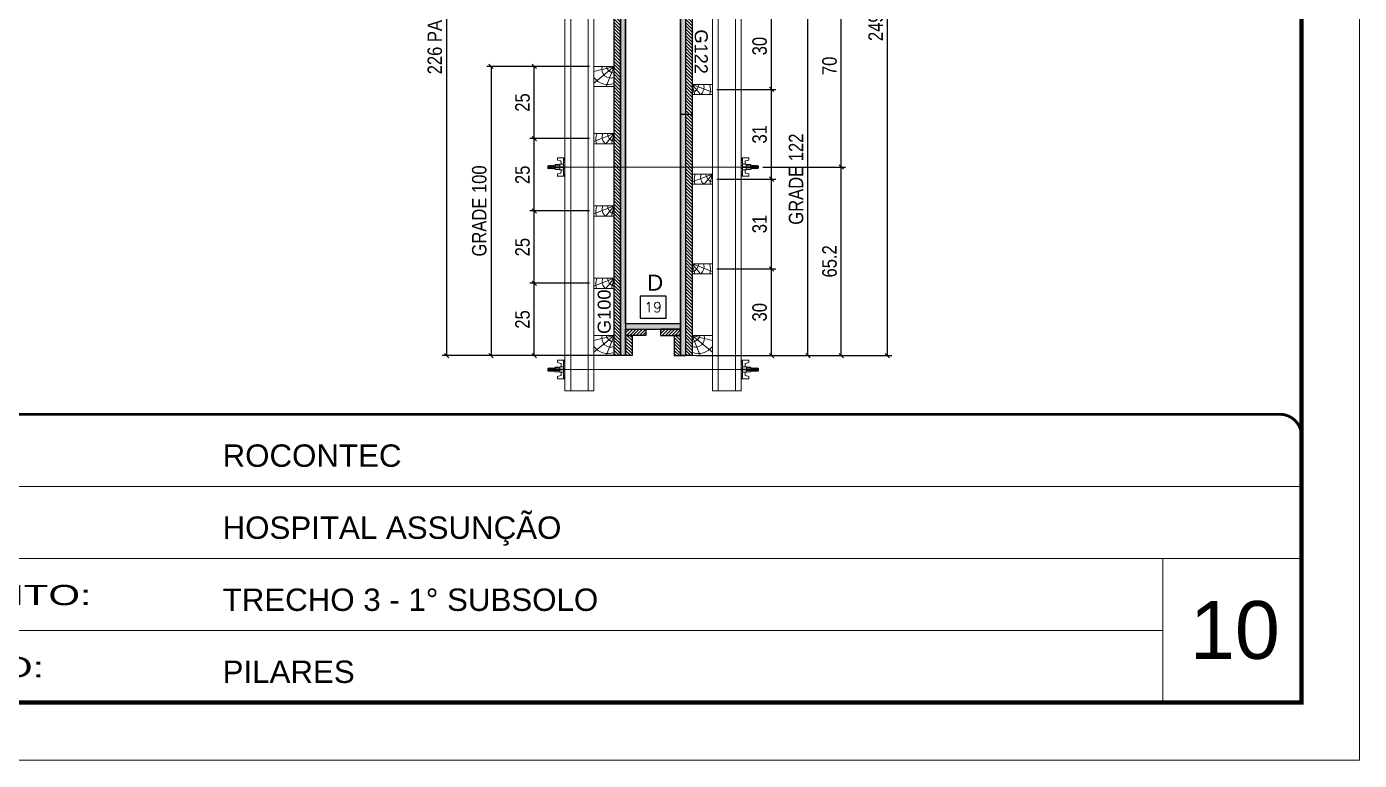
# Model space of a CAD drawing. Extents: x 2102 to 8383, y -13264 to 2718.
# Drawn here: x 4264 to 5186, y -630 to -122 of the extents above; entities that cross this region are included whole.
import ezdxf
from ezdxf.enums import TextEntityAlignment as Align

# ---------------------------------------------------------------- set-up
doc = ezdxf.new("R2010")
doc.units = 0
doc.linetypes.add('CONTINUO', pattern=[0])
doc.linetypes.add('DASHED', pattern=[0.75, 0.5, -0.25])
for name, color, linetype, lineweight in [('CARIMBO', 255, 'Continuous', 9), ('CONCRETO', 251, 'Continuous', 25), ('Folhas', 255, 'Continuous', 9), ('Hachura', 251, 'Continuous', 9), ('Madeira', 126, 'Continuous', 18), ('Perfil Metálico', 224, 'Continuous', 18), ('SARRAFO DE PRESSAO', 251, 'DASHED', 9), ('Texto Seção', 7, 'Continuous', 15)]:
    doc.layers.add(name, color=color, linetype=linetype, lineweight=lineweight)
for name, color, linetype in [('COTA', 241, 'Continuous'), ('MEIO_PONT', 93, 'Continuous'), ('Painéis', 200, 'Continuous'), ('SARRAFO', 251, 'Continuous'), ('TEXTO_GERAL', 7, 'Continuous')]:
    doc.layers.add(name, color=color, linetype=linetype)
doc.styles.add('ARIAL', font='arial.ttf')
doc.styles.add('COTA TECNICA 2X', font='techl___.ttf', dxfattribs={"height": 10})
doc.styles.add('ROMANS', font='romans.shx')
doc.styles.add('SANSSERIF', font='sas_____.pfb')
doc.styles.add('Tecnologia', font='')
doc.styles.get('Tecnologia').set_extended_font_data('Forgotten Futurist')
doc.dimstyles.new('Cota Seção interna', dxfattribs={"dimtxt": 7, "dimasz": 6, "dimexe": 0.18, "dimexo": 2, "dimgap": -4, "dimtad": 3, "dimdec": 1, "dimlfac": 0.5, "dimzin": 12, "dimdsep": 46, "dimtxsty": 'ROMANS', "dimblk": 'ARCHTICK', "dimcen": 0.09, "dimse1": 1, "dimse2": 1, "dimsd1": 1, "dimsd2": 1, "dimclrd": 180, "dimclre": 5, "dimclrt": 1, "dimadec": 0, "dimazin": 3, "dimtfac": 1, "dimtdec": 1, "dimtofl": 0, "dimtmove": 0, "dimatfit": 3, "dimldrblk": 'ARCHTICK', "dimfxl": 1, "dimtolj": 1, "dimtzin": 0, "dimarcsym": 0})
doc.dimstyles.new('SECAO PILAR', dxfattribs={"dimtxt": 10, "dimasz": 3, "dimexe": 3, "dimexo": 3, "dimgap": 3, "dimtad": 1, "dimdec": 1, "dimlfac": 0.5, "dimzin": 12, "dimdsep": 46, "dimtxsty": 'COTA TECNICA 2X', "dimblk1": 'OBLIQUE', "dimblk2": 'OBLIQUE', "dimsah": 1, "dimcen": 0.9, "dimclrd": 256, "dimclre": 256, "dimclrt": 256, "dimadec": 1, "dimazin": 3, "dimtfac": 1, "dimtdec": 1, "dimtmove": 0, "dimatfit": 3, "dimfxl": 1, "dimtolj": 1, "dimtzin": 12, "dimarcsym": 0})
pattern_1 = [(315, (28250.4976, -9473.6914), (1.12253202, 1.12253202), [])]
pattern_2 = [(45, (14492.6413, 22560.0686), (-1.12253202, 1.12253202), [])]
pattern_3 = [(315, (28258.4976, -9206.6914), (1.12253202, 1.12253202), [])]

# ---------------------------------------------------------------- blocks, each defined once
blk = doc.blocks.new('9999999999')
at = {"color": 30, "linetype": 'CONTINUO'}
for p, q in [((98564.56, 34379.64), (99583.98, 34379.64)), ((98564.56, 34329.83), (99487.98, 34329.83)), ((99583.98, 34329.83), (99487.98, 34329.83)), ((99487.98, 34329.83), (99487.98, 34230.21)), ((98564.56, 34280.02), (99487.98, 34280.02))]:
    blk.add_line(p, q, dxfattribs=at)
at = {"color": 30, "linetype": 'CONTINUO', "const_width": 2}
blk.add_lwpolyline([(99583.98, 34230.21), (99583.98, 34414.45, 0.414214), (99568.98, 34429.45), (98228.98, 34429.45, 0.414214), (98213.98, 34414.45), (98213.98, 34245.21, 0.414214), (98228.98, 34230.21), (99583.98, 34230.21)], format="xyb", dxfattribs=at)
at = {"layer": 'Folhas'}
blk.add_lwpolyline([(98138.98, 34190.21), (99623.98, 34190.21), (99623.98, 35240.21), (98138.98, 35240.21)], close=True, dxfattribs=at)
at = {"layer": 'Folhas', "color": 30, "const_width": 3}
blk.add_lwpolyline([(98213.98, 34230.21), (99583.98, 34230.21), (99583.98, 35200.21), (98213.98, 35200.21)], close=True, dxfattribs=at)
at = {"color": 7, "linetype": 'Continuous', "ltscale": 5, "style": 'ARIAL'}
for s, height, p in [('ROCONTEC', 15.483, (98837.68, 34393.13)), ('HOSPITAL ASSUNÇÃO', 15.4829, (98837.68, 34343.32)), ('TRECHO 3 - 1° SUBSOLO', 15.4829, (98837.68, 34293.51)), ('PILARES', 15.483, (98837.68, 34243.7))]:
    blk.add_text(s, height=height, dxfattribs=at).set_placement(p)
at = {"layer": 'Folhas', "color": 7, "style": 'Tecnologia', "width": 1.5}
for s, p in [('PAVIMENTO:', (98573.65, 34297.5)), ('PROJETO:', (98573.65, 34247.69))]:
    blk.add_text(s, height=14, dxfattribs=at).set_placement(p)
blk = doc.blocks.new('*D527')
at = {"layer": 'COTA', "color": 180, "lineweight": -2, "transparency": 16777216}
for p, q in [((4706.28, -308.74), (4688.28, -308.74)), ((4688.28, -308.74), (4688.28, -323.74)), ((4706.28, -323.74), (4706.28, -308.74)), ((4688.28, -323.74), (4706.28, -323.74))]:
    blk.add_line(p, q, dxfattribs=at)
at = {"layer": 'Defpoints', "color": 0, "transparency": 16777216}
for p in [(4678.28, -327.74), (4716.28, -327.74), (4716.28, -327.74)]:
    blk.add_point(p, dxfattribs=at)
at = {"layer": 'COTA', "color": 1, "transparency": 16777216, "insert": (4697.28, -316.24), "char_height": 7, "attachment_point": 5, "style": 'ROMANS'}
blk.add_mtext('\\A1;19', dxfattribs=at)
blk = doc.blocks.new('_ArchTick')
at = {"color": 0, "linetype": 'ByBlock', "const_width": 0.15}
blk.add_lwpolyline([(-0.5, -0.5), (0.5, 0.5)], dxfattribs=at)
blk = doc.blocks.new('C')
at = {"layer": 'Hachura', "color": 0}
for p, q in [((0, 3.22), (0, -3.22)), ((0.45, 3.22), (0, 3.22)), ((0.46, 3.16), (0, 3.16)), ((0.46, 3.05), (0, 3.05)), ((0.46, 2.88), (0, 2.88)), ((0, 2.75), (0, -1.16)), ((0.46, 2.65), (0, 2.65)), ((0.46, 2.23), (0, 2.23)), ((0.46, 1.51), (0, 1.51)), ((0.39, 0.49), (0.17, 0.49)), ((0.45, -3.23), (0.45, 3.22)), ((0.45, 3.22), (2.58, 3.22)), ((1.74, 0.97), (0.45, 0.97)), ((1.45, 0.1), (0.45, 0.1)), ((1.35, 1.94), (1.35, 0.96)), ((2.58, 2.39), (1.47, 2.09)), ((1.74, -0.97), (1.74, 0.97)), ((1.74, 0.97), (1.74, 0.84)), ((1.74, 0.97), (1.74, 0.84)), ((1.74, 0.84), (3.35, 0.84)), ((3.35, 0.45), (1.74, 0.45)), ((2.58, 3.22), (2.58, 2.39)), ((3.32, 0.84), (3.32, -0.84)), ((3.35, 0.84), (3.35, -0.84)), ((3.68, 0.45), (3.35, 0.45)), ((3.84, -0.52), (3.35, 0.45)), ((3.35, 0.06), (3.67, -0.57)), ((3.68, 0.45), (4.16, -0.52)), ((3.72, 0.5), (4.25, -0.57)), ((4.37, -0.55), (3.83, 0.53)), ((4.15, 0.45), (3.93, 0.45)), ((4.42, -0.52), (3.93, 0.45)), ((4.15, 0.45), (4.26, 0.45)), ((4.26, 0.45), (4.74, -0.52)), ((4.3, 0.5), (4.83, -0.57)), ((4.95, -0.55), (4.41, 0.53)), ((4.51, 0.45), (4.84, 0.45)), ((5, -0.52), (4.51, 0.45)), ((4.84, 0.45), (5.32, -0.52)), ((4.88, 0.5), (5.41, -0.57)), ((5.53, -0.55), (4.99, 0.53)), ((5.58, -0.52), (5.09, 0.45)), ((5.42, 0.45), (5.09, 0.45)), ((5.58, -0.52), (5.09, 0.45)), ((5.42, 0.45), (5.74, -0.19)), ((5.46, 0.5), (5.74, -0.07)), ((5.74, 0.19), (5.57, 0.53)), ((5.74, 0.32), (5.68, 0.45)), ((5.68, 0.45), (5.74, 0.45)), ((5.74, 0.45), (5.9, 0.29)), ((5.74, 0.45), (5.74, -0.52)), ((5.9, -0.36), (5.9, 0.29)), ((0.45, 0), (0, 0)), ((0.46, -1.52), (0, -1.52)), ((0.46, -2.23), (0, -2.23)), ((0.46, -2.65), (0, -2.65)), ((0.46, -2.88), (0, -2.88)), ((0.46, -3.05), (0, -3.05)), ((0.46, -3.16), (0, -3.16)), ((0, -3.22), (2.57, -3.22)), ((0.08, -0.48), (0.29, -0.48)), ((0.29, -0.48), (0.4, -0.48)), ((0.45, 0), (0.45, -0.97)), ((0.45, -0.16), (1.45, -0.16)), ((0.45, -0.65), (0.45, -0.32)), ((0.45, -3.23), (0.45, -0.65)), ((0.45, -0.97), (1.74, -0.97)), ((1.35, -1.94), (1.35, -0.97)), ((2.58, -2.39), (1.47, -2.1)), ((3.35, -0.32), (1.74, -0.32)), ((3.35, -0.84), (1.74, -0.84)), ((2.58, -3.23), (2.58, -2.39)), ((3.35, -0.07), (3.58, -0.52)), ((3.35, -0.52), (3.58, -0.52)), ((3.84, -0.52), (4.16, -0.52)), ((4.42, -0.52), (4.74, -0.52)), ((4.63, -0.52), (4.74, -0.52)), ((5, -0.52), (5.32, -0.52)), ((5.58, -0.52), (5.74, -0.52)), ((5.74, -0.52), (5.9, -0.36)), ((5.74, -0.52), (5.74, -0.52))]:
    blk.add_line(p, q, dxfattribs=at)
for centre, radius, start, end in [((1.52, 1.94), 0.161, 104.7436, 180), ((1.44, -0.03), 0.129, 272.695, 87.305), ((3.81, 0.39), 0.143, 25.5688, 154.4312), ((4.39, 0.39), 0.143, 25.5688, 154.4312), ((4.97, 0.39), 0.143, 25.5688, 154.4312), ((5.55, 0.39), 0.143, 25.5688, 154.4312), ((0.17, -0.37), 0.174, 221.744, 317.8592), ((1.52, -1.94), 0.161, 180, 255.2564), ((3.71, -0.4), 0.174, 222.1408, 318.256), ((4.29, -0.4), 0.174, 222.1408, 318.256), ((4.87, -0.4), 0.174, 222.1408, 318.256), ((5.45, -0.4), 0.174, 222.1408, 318.256), ((5.61, -0.4), 0.174, 317.8592, 318.256)]:
    blk.add_arc(centre, radius, start, end, dxfattribs=at)
blk = doc.blocks.new('_Oblique')
at = {"color": 0, "linetype": 'ByBlock', "lineweight": -2}
blk.add_line((-0.5, -0.5), (0.5, 0.5), dxfattribs=at)
blk = doc.blocks.new('*D1210')
at = {"layer": 'COTA', "lineweight": -2, "transparency": 16777216}
for p, q in [((4727.28, 148.26), (4862.36, 148.26)), ((4859.36, -349.74), (4859.36, 148.26)), ((4727.32, -349.74), (4862.36, -349.74))]:
    blk.add_line(p, q, dxfattribs=at)
at = {"layer": 'Defpoints', "color": 0, "transparency": 16777216}
for p in [(4724.28, 148.26), (4859.36, 148.26), (4724.32, -349.74)]:
    blk.add_point(p, dxfattribs=at)
at = {"layer": 'COTA', "lineweight": -2, "transparency": 16777216, "xscale": 3, "yscale": 3, "zscale": 3}
for p, rotation in [((4859.36, 148.26), 90), ((4859.36, -349.74), 270)]:
    blk.add_blockref('_Oblique', p, dxfattribs=dict(at, rotation=rotation))
at = {"layer": 'COTA', "transparency": 16777216, "insert": (4851.25, -100.74), "char_height": 10, "attachment_point": 5, "rotation": 90, "style": 'COTA TECNICA 2X'}
blk.add_mtext('\\A1;249 PAINEL', dxfattribs=at)
blk = doc.blocks.new('*D1211')
at = {"layer": 'COTA', "lineweight": -2, "transparency": 16777216}
for p, q in [((4675.28, 102.26), (4551.41, 102.26)), ((4554.41, 102.26), (4554.41, -349.74)), ((4675.28, -349.74), (4551.41, -349.74))]:
    blk.add_line(p, q, dxfattribs=at)
at = {"layer": 'Defpoints', "color": 0, "transparency": 16777216}
for p in [(4678.28, 102.26), (4554.41, -349.74), (4678.28, -349.74)]:
    blk.add_point(p, dxfattribs=at)
at = {"layer": 'COTA', "lineweight": -2, "transparency": 16777216, "xscale": 3, "yscale": 3, "zscale": 3}
for p, rotation in [((4554.41, 102.26), 90), ((4554.41, -349.74), 270)]:
    blk.add_blockref('_Oblique', p, dxfattribs=dict(at, rotation=rotation))
at = {"layer": 'COTA', "transparency": 16777216, "insert": (4546.3, -123.74), "char_height": 10, "attachment_point": 5, "rotation": 90, "style": 'COTA TECNICA 2X'}
blk.add_mtext('\\A1;226 PAINEL', dxfattribs=at)
blk = doc.blocks.new('PONTALETE')
at = {"layer": 'Madeira'}
for q in [(2.71, 7), (7, 5.76), (7, 1.74)]:
    blk.add_line((0, 0), q, dxfattribs=at)
blk.add_lwpolyline([(0, 0), (7, 0), (7, 7), (0, 7)], close=True, dxfattribs=at)
for centre, radius, start, end in [((2.04, 0.06), 6.23, 37.2818, 109.0913), ((1.09, 0.9), 3.19, 343.603, 109.9847), ((-0.21, -0.78), 3.09, 14.6322, 86.0383)]:
    blk.add_arc(centre, radius, start, end, dxfattribs=at)
blk = doc.blocks.new('MEIO PONTALETE')
at = {"layer": 'Madeira'}
for q in [(2.71, 7), (3.5, 2.88), (3.5, 0.87)]:
    blk.add_line((0, 0), q, dxfattribs=at)
blk.add_lwpolyline([(0, 0), (3.5, 0), (3.5, 7), (0, 7)], close=True, dxfattribs=at)
for centre, radius, start, end in [((2.04, 0.06), 6.23, 76.4499, 109.0913), ((1.09, 0.9), 3.19, 40.9063, 109.9847), ((-0.21, -0.78), 3.09, 14.6322, 86.0383)]:
    blk.add_arc(centre, radius, start, end, dxfattribs=at)
blk = doc.blocks.new('*D533')
at = {"layer": 'COTA', "lineweight": -2, "transparency": 16777216}
for p, q in [((4741.32, -289.74), (4782.19, -289.74)), ((4779.19, -349.74), (4779.19, -289.74)), ((4741.32, -349.74), (4782.19, -349.74))]:
    blk.add_line(p, q, dxfattribs=at)
at = {"layer": 'Defpoints', "color": 0, "transparency": 16777216}
for p in [(4738.32, -289.74), (4779.19, -289.74), (4738.32, -349.74)]:
    blk.add_point(p, dxfattribs=at)
at = {"layer": 'COTA', "lineweight": -2, "transparency": 16777216, "xscale": 3, "yscale": 3, "zscale": 3}
for p, rotation in [((4779.19, -289.74), 90), ((4779.19, -349.74), 270)]:
    blk.add_blockref('_Oblique', p, dxfattribs=dict(at, rotation=rotation))
at = {"layer": 'COTA', "transparency": 16777216, "insert": (4770.97, -319.74), "char_height": 10, "attachment_point": 5, "rotation": 90, "style": 'COTA TECNICA 2X'}
blk.add_mtext('\\A1;30', dxfattribs=at)
blk = doc.blocks.new('*D534')
at = {"layer": 'COTA', "lineweight": -2, "transparency": 16777216}
for p, q in [((4741.32, -227.74), (4782.19, -227.74)), ((4779.19, -289.74), (4779.19, -227.74)), ((4741.32, -289.74), (4782.19, -289.74))]:
    blk.add_line(p, q, dxfattribs=at)
at = {"layer": 'Defpoints', "color": 0, "transparency": 16777216}
for p in [(4738.32, -227.74), (4779.19, -227.74), (4738.32, -289.74)]:
    blk.add_point(p, dxfattribs=at)
at = {"layer": 'COTA', "lineweight": -2, "transparency": 16777216, "xscale": 3, "yscale": 3, "zscale": 3}
for p, rotation in [((4779.19, -227.74), 90), ((4779.19, -289.74), 270)]:
    blk.add_blockref('_Oblique', p, dxfattribs=dict(at, rotation=rotation))
at = {"layer": 'COTA', "transparency": 16777216, "insert": (4770.97, -258.74), "char_height": 10, "attachment_point": 5, "rotation": 90, "style": 'COTA TECNICA 2X'}
blk.add_mtext('\\A1;31', dxfattribs=at)
blk = doc.blocks.new('*D535')
at = {"layer": 'COTA', "lineweight": -2, "transparency": 16777216}
for p, q in [((4741.32, -165.74), (4782.19, -165.74)), ((4779.19, -227.74), (4779.19, -165.74)), ((4741.32, -227.74), (4782.19, -227.74))]:
    blk.add_line(p, q, dxfattribs=at)
at = {"layer": 'Defpoints', "color": 0, "transparency": 16777216}
for p in [(4738.32, -165.74), (4779.19, -165.74), (4738.32, -227.74)]:
    blk.add_point(p, dxfattribs=at)
at = {"layer": 'COTA', "lineweight": -2, "transparency": 16777216, "xscale": 3, "yscale": 3, "zscale": 3}
for p, rotation in [((4779.19, -165.74), 90), ((4779.19, -227.74), 270)]:
    blk.add_blockref('_Oblique', p, dxfattribs=dict(at, rotation=rotation))
at = {"layer": 'COTA', "transparency": 16777216, "insert": (4770.97, -196.74), "char_height": 10, "attachment_point": 5, "rotation": 90, "style": 'COTA TECNICA 2X'}
blk.add_mtext('\\A1;31', dxfattribs=at)
blk = doc.blocks.new('*D536')
at = {"layer": 'COTA', "lineweight": -2, "transparency": 16777216}
for p, q in [((4741.32, -105.74), (4782.19, -105.74)), ((4779.19, -165.74), (4779.19, -105.74)), ((4741.32, -165.74), (4782.19, -165.74))]:
    blk.add_line(p, q, dxfattribs=at)
at = {"layer": 'Defpoints', "color": 0, "transparency": 16777216}
for p in [(4738.32, -105.74), (4779.19, -105.74), (4738.32, -165.74)]:
    blk.add_point(p, dxfattribs=at)
at = {"layer": 'COTA', "lineweight": -2, "transparency": 16777216, "xscale": 3, "yscale": 3, "zscale": 3}
for p, rotation in [((4779.19, -105.74), 90), ((4779.19, -165.74), 270)]:
    blk.add_blockref('_Oblique', p, dxfattribs=dict(at, rotation=rotation))
at = {"layer": 'COTA', "transparency": 16777216, "insert": (4770.97, -135.74), "char_height": 10, "attachment_point": 5, "rotation": 90, "style": 'COTA TECNICA 2X'}
blk.add_mtext('\\A1;30', dxfattribs=at)
blk = doc.blocks.new('*D537')
at = {"layer": 'COTA', "lineweight": -2, "transparency": 16777216}
for p, q in [((4741.32, -105.74), (4807.31, -105.74)), ((4804.31, -349.74), (4804.31, -105.74)), ((4741.32, -349.74), (4807.31, -349.74))]:
    blk.add_line(p, q, dxfattribs=at)
at = {"layer": 'Defpoints', "color": 0, "transparency": 16777216}
for p in [(4738.32, -105.74), (4804.31, -105.74), (4738.32, -349.74)]:
    blk.add_point(p, dxfattribs=at)
at = {"layer": 'COTA', "lineweight": -2, "transparency": 16777216, "xscale": 3, "yscale": 3, "zscale": 3}
for p, rotation in [((4804.31, -105.74), 90), ((4804.31, -349.74), 270)]:
    blk.add_blockref('_Oblique', p, dxfattribs=dict(at, rotation=rotation))
at = {"layer": 'COTA', "transparency": 16777216, "insert": (4796.21, -227.74), "char_height": 10, "attachment_point": 5, "rotation": 90, "style": 'COTA TECNICA 2X'}
blk.add_mtext('\\A1;GRADE 122', dxfattribs=at)
blk = doc.blocks.new('*D1217')
at = {"layer": 'COTA', "lineweight": -2, "transparency": 16777216}
for p, q in [((4653.28, -299.74), (4612.07, -299.74)), ((4615.07, -349.74), (4615.07, -299.74)), ((4653.28, -349.74), (4612.07, -349.74))]:
    blk.add_line(p, q, dxfattribs=at)
at = {"layer": 'Defpoints', "color": 0, "transparency": 16777216}
for p in [(4615.07, -299.74), (4656.28, -299.74), (4656.28, -349.74)]:
    blk.add_point(p, dxfattribs=at)
at = {"layer": 'COTA', "lineweight": -2, "transparency": 16777216, "xscale": 3, "yscale": 3, "zscale": 3}
for p, rotation in [((4615.07, -299.74), 90), ((4615.07, -349.74), 270)]:
    blk.add_blockref('_Oblique', p, dxfattribs=dict(at, rotation=rotation))
at = {"layer": 'COTA', "transparency": 16777216, "insert": (4606.96, -324.74), "char_height": 10, "attachment_point": 5, "rotation": 90, "style": 'COTA TECNICA 2X'}
blk.add_mtext('\\A1;25', dxfattribs=at)
blk = doc.blocks.new('*D1218')
at = {"layer": 'COTA', "lineweight": -2, "transparency": 16777216}
for p, q in [((4653.28, -249.74), (4612.07, -249.74)), ((4615.07, -299.74), (4615.07, -249.74)), ((4653.28, -299.74), (4612.07, -299.74))]:
    blk.add_line(p, q, dxfattribs=at)
at = {"layer": 'Defpoints', "color": 0, "transparency": 16777216}
for p in [(4615.07, -249.74), (4656.28, -249.74), (4656.28, -299.74)]:
    blk.add_point(p, dxfattribs=at)
at = {"layer": 'COTA', "lineweight": -2, "transparency": 16777216, "xscale": 3, "yscale": 3, "zscale": 3}
for p, rotation in [((4615.07, -249.74), 90), ((4615.07, -299.74), 270)]:
    blk.add_blockref('_Oblique', p, dxfattribs=dict(at, rotation=rotation))
at = {"layer": 'COTA', "transparency": 16777216, "insert": (4606.96, -274.74), "char_height": 10, "attachment_point": 5, "rotation": 90, "style": 'COTA TECNICA 2X'}
blk.add_mtext('\\A1;25', dxfattribs=at)
blk = doc.blocks.new('*D1219')
at = {"layer": 'COTA', "linetype": 'ByBlock', "lineweight": -2, "transparency": 16777216}
for p, q in [((4653.28, -199.74), (4612.07, -199.74)), ((4615.07, -249.74), (4615.07, -199.74)), ((4653.28, -249.74), (4612.07, -249.74))]:
    blk.add_line(p, q, dxfattribs=at)
at = {"layer": 'Defpoints', "color": 0, "linetype": 'ByBlock', "transparency": 16777216}
for p in [(4615.07, -199.74), (4656.28, -199.74), (4656.28, -249.74)]:
    blk.add_point(p, dxfattribs=at)
at = {"layer": 'COTA', "linetype": 'ByBlock', "lineweight": -2, "transparency": 16777216, "xscale": 3, "yscale": 3, "zscale": 3}
for p, rotation in [((4615.07, -199.74), 90), ((4615.07, -249.74), 270)]:
    blk.add_blockref('_Oblique', p, dxfattribs=dict(at, rotation=rotation))
at = {"layer": 'COTA', "linetype": 'ByBlock', "transparency": 16777216, "insert": (4606.96, -224.74), "char_height": 10, "attachment_point": 5, "rotation": 90, "style": 'COTA TECNICA 2X'}
blk.add_mtext('\\A1;25', dxfattribs=at)
blk = doc.blocks.new('*D1220')
at = {"layer": 'COTA', "linetype": 'ByBlock', "lineweight": -2, "transparency": 16777216}
for p, q in [((4653.28, -149.74), (4612.07, -149.74)), ((4615.07, -199.74), (4615.07, -149.74)), ((4653.28, -199.74), (4612.07, -199.74))]:
    blk.add_line(p, q, dxfattribs=at)
at = {"layer": 'Defpoints', "color": 0, "linetype": 'ByBlock', "transparency": 16777216}
for p in [(4615.07, -149.74), (4656.28, -149.74), (4656.28, -199.74)]:
    blk.add_point(p, dxfattribs=at)
at = {"layer": 'COTA', "linetype": 'ByBlock', "lineweight": -2, "transparency": 16777216, "xscale": 3, "yscale": 3, "zscale": 3}
for p, rotation in [((4615.07, -149.74), 90), ((4615.07, -199.74), 270)]:
    blk.add_blockref('_Oblique', p, dxfattribs=dict(at, rotation=rotation))
at = {"layer": 'COTA', "linetype": 'ByBlock', "transparency": 16777216, "insert": (4606.96, -174.74), "char_height": 10, "attachment_point": 5, "rotation": 90, "style": 'COTA TECNICA 2X'}
blk.add_mtext('\\A1;25', dxfattribs=at)
blk = doc.blocks.new('*D1225')
at = {"layer": 'COTA', "lineweight": -2, "transparency": 16777216}
for p, q in [((4653.28, -149.74), (4582.2, -149.74)), ((4585.2, -149.74), (4585.2, -349.74)), ((4653.28, -349.74), (4582.2, -349.74))]:
    blk.add_line(p, q, dxfattribs=at)
at = {"layer": 'Defpoints', "color": 0, "transparency": 16777216}
for p in [(4656.28, -149.74), (4585.2, -349.74), (4656.28, -349.74)]:
    blk.add_point(p, dxfattribs=at)
at = {"layer": 'COTA', "lineweight": -2, "transparency": 16777216, "xscale": 3, "yscale": 3, "zscale": 3}
for p, rotation in [((4585.2, -149.74), 90), ((4585.2, -349.74), 270)]:
    blk.add_blockref('_Oblique', p, dxfattribs=dict(at, rotation=rotation))
at = {"layer": 'COTA', "transparency": 16777216, "insert": (4577.09, -249.74), "char_height": 10, "attachment_point": 5, "rotation": 90, "style": 'COTA TECNICA 2X'}
blk.add_mtext('\\A1;GRADE 100', dxfattribs=at)
blk = doc.blocks.new('*D1226')
at = {"layer": 'COTA', "lineweight": -2, "transparency": 16777216}
for p, q in [((4773.07, -219.41), (4830.44, -219.41)), ((4827.44, -349.74), (4827.44, -219.41)), ((4741.32, -349.74), (4830.44, -349.74))]:
    blk.add_line(p, q, dxfattribs=at)
at = {"layer": 'Defpoints', "color": 0, "transparency": 16777216}
for p in [(4770.07, -219.41), (4827.44, -219.41), (4738.32, -349.74)]:
    blk.add_point(p, dxfattribs=at)
at = {"layer": 'COTA', "lineweight": -2, "transparency": 16777216, "xscale": 3, "yscale": 3, "zscale": 3}
for p, rotation in [((4827.44, -219.41), 90), ((4827.44, -349.74), 270)]:
    blk.add_blockref('_Oblique', p, dxfattribs=dict(at, rotation=rotation))
at = {"layer": 'COTA', "transparency": 16777216, "insert": (4819.33, -284.57), "char_height": 10, "attachment_point": 5, "rotation": 90, "style": 'COTA TECNICA 2X'}
blk.add_mtext('\\A1;65.2', dxfattribs=at)
blk = doc.blocks.new('*D1227')
at = {"layer": 'COTA', "linetype": 'ByBlock', "lineweight": -2, "transparency": 16777216}
for p, q in [((4773.08, -79.41), (4830.44, -79.41)), ((4827.44, -219.41), (4827.44, -79.41)), ((4773.07, -219.41), (4830.44, -219.41))]:
    blk.add_line(p, q, dxfattribs=at)
at = {"layer": 'Defpoints', "color": 0, "linetype": 'ByBlock', "transparency": 16777216}
for p in [(4770.08, -79.41), (4827.44, -79.41), (4770.07, -219.41)]:
    blk.add_point(p, dxfattribs=at)
at = {"layer": 'COTA', "linetype": 'ByBlock', "lineweight": -2, "transparency": 16777216, "xscale": 3, "yscale": 3, "zscale": 3}
for p, rotation in [((4827.44, -79.41), 90), ((4827.44, -219.41), 270)]:
    blk.add_blockref('_Oblique', p, dxfattribs=dict(at, rotation=rotation))
at = {"layer": 'COTA', "linetype": 'ByBlock', "transparency": 16777216, "insert": (4819.33, -149.41), "char_height": 10, "attachment_point": 5, "rotation": 90, "style": 'COTA TECNICA 2X'}
blk.add_mtext('\\A1;70', dxfattribs=at)

msp = doc.modelspace()

# ---------------------------------------------------------------- hatches: boundary and pattern name
at = {"layer": 'Hachura'}
h = msp.add_hatch(color=256, dxfattribs=at)
h.dxf.hatch_style = 1
h.paths.add_polyline_path([(4716.28, 148.26), (4716.28, -349.74), (4719.88, -349.74), (4719.88, 148.26)])
h = msp.add_hatch(dxfattribs=at)
h.set_pattern_fill('ANSI31', color=256, scale=0.5, angle=270, style=0)
h.set_pattern_definition(pattern_3)
h.paths.add_polyline_path([(4719.88, 148.26), (4724.28, 148.26), (4724.28, -349.74), (4719.88, -349.74)])
h = msp.add_hatch(dxfattribs=at)
h.set_pattern_fill('ANSI31', color=256, scale=0.5, angle=270, style=0)
h.set_pattern_definition(pattern_3)
h.paths.add_polyline_path([(4674.68, 102.26), (4670.28, 102.26), (4670.28, -349.74), (4674.68, -349.74)])
h = msp.add_hatch(color=256, dxfattribs=at)
h.dxf.hatch_style = 1
h.paths.add_polyline_path([(4678.28, 102.26), (4678.28, -349.74), (4674.68, -349.74), (4674.68, 102.26)])
h = msp.add_hatch(color=256, dxfattribs=at)
h.dxf.hatch_style = 1
h.paths.add_polyline_path([(4716.28, -331.34), (4716.28, -327.74), (4678.28, -327.74), (4678.28, -331.34)])
h = msp.add_hatch(dxfattribs=at)
h.set_pattern_fill('ANSI31', color=256, scale=0.5, angle=360, style=0)
h.set_pattern_definition(pattern_2)
h.paths.add_polyline_path([(4678.28, -331.34), (4678.28, -335.74), (4692.28, -335.74), (4692.28, -331.34)])
h = msp.add_hatch(dxfattribs=at)
h.set_pattern_fill('ANSI31', color=256, scale=0.5, angle=360, style=0)
h.set_pattern_definition(pattern_2)
h.paths.add_polyline_path([(4716.28, -331.34), (4716.28, -335.74), (4702.28, -335.74), (4702.28, -331.34)])
h = msp.add_hatch(dxfattribs=at)
h.set_pattern_fill('ANSI31', color=256, scale=0.5, angle=270, style=0)
h.set_pattern_definition(pattern_1)
h.paths.add_polyline_path([(4682.68, -335.74), (4678.28, -335.74), (4678.28, -349.74), (4682.68, -349.74)])
h = msp.add_hatch(dxfattribs=at)
h.set_pattern_fill('ANSI31', color=256, scale=0.5, angle=270, style=0)
h.set_pattern_definition(pattern_1)
h.paths.add_polyline_path([(4711.88, -335.74), (4716.28, -335.74), (4716.28, -349.74), (4711.88, -349.74)])

# ---------------------------------------------------------------- linework, layer by layer
at = {"layer": 'CONCRETO', "color": 2}
msp.add_lwpolyline([(4716.28, -327.74), (4678.28, -327.74), (4678.28, 110.26), (4040.28, 110.26), (4040.28, 148.26), (4716.28, 148.26)], close=True, dxfattribs=at)
at = {"layer": 'Hachura'}
for p, q in [((4769.07, -219.34), (4629.27, -219.35)), ((4769.08, -359.34), (4629.28, -359.35))]:
    msp.add_line(p, q, dxfattribs=at)
at = {"layer": 'Madeira'}
for points in [[(4738.32, -105.74), (4724.32, -105.74), (4724.32, -349.74), (4738.32, -349.74)], [(4656.28, -349.74), (4670.28, -349.74), (4670.28, -149.74), (4656.28, -149.74)]]:
    msp.add_lwpolyline(points, close=True, dxfattribs=at)
at = {"layer": 'Painéis'}
msp.add_line((4716.28, -182.74), (4724.68, -182.74), dxfattribs=at)
for points in [[(4716.28, 148.26), (4716.28, -349.74), (4719.88, -349.74), (4719.88, 148.26)], [(4678.28, 102.26), (4678.28, -349.74), (4674.68, -349.74), (4674.68, 102.26)], [(4716.28, -331.34), (4716.28, -327.74), (4678.28, -327.74), (4678.28, -331.34)]]:
    msp.add_lwpolyline(points, close=True, dxfattribs=at)
at = {"layer": 'Perfil Metálico'}
for points in [[(4738.28, 196.17), (4758.28, 196.17), (4758.28, -374.11), (4738.28, -374.11)], [(4754.28, -374.11), (4742.28, -374.11), (4742.28, 196.17), (4754.28, 196.17)], [(4636.28, 88.26), (4656.28, 88.26), (4656.28, -374.11), (4636.28, -374.11)], [(4652.28, -374.11), (4640.28, -374.11), (4640.28, 88.26), (4652.28, 88.26)]]:
    msp.add_lwpolyline(points, close=True, dxfattribs=at)
at = {"layer": 'SARRAFO'}
msp.add_line((4724.28, 148.26), (4724.32, -349.74), dxfattribs=at)
msp.add_lwpolyline([(4724.32, -349.74), (4716.28, -349.74), (4716.28, 148.26), (4724.28, 148.26)], dxfattribs=at)
for points in [[(4674.68, 102.26), (4674.68, -349.74), (4670.28, -349.74), (4670.28, 102.26)], [(4692.28, -335.74), (4678.28, -335.74), (4678.28, -331.34), (4692.28, -331.34)], [(4702.28, -335.74), (4716.28, -335.74), (4716.28, -331.34), (4702.28, -331.34)], [(4678.28, -349.74), (4678.28, -335.74), (4682.68, -335.74), (4682.68, -349.74)], [(4716.28, -349.74), (4716.28, -335.74), (4711.88, -335.74), (4711.88, -349.74)]]:
    msp.add_lwpolyline(points, close=True, dxfattribs=at)

# ---------------------------------------------------------------- block references
at = {"layer": 'Hachura', "linetype": 'Continuous', "yscale": 2, "zscale": 2}
for p, xscale in [((4636.27, -219.34), -2), ((4758.27, -219.34), 2), ((4636.28, -359.34), -2), ((4758.28, -359.34), 2)]:
    msp.add_blockref('C', p, dxfattribs=dict(at, xscale=xscale))
at = {"layer": 'Madeira'}
for name, p, xscale, yscale, zscale, rotation in [('MEIO PONTALETE', (4724.32, -162.24), 1.999999997962732, 1.999999997962732, 1.999999997962732, 270), ('MEIO PONTALETE', (4738.32, -224.24), -1.999999997962732, 1.999999997962732, 1.999999997962732, 90), ('MEIO PONTALETE', (4724.32, -286.24), 1.999999997962732, 1.999999997962732, 1.999999997962732, 270), ('PONTALETE', (4724.32, -335.74), -2, 2, 2, 180)]:
    msp.add_blockref(name, p, dxfattribs=dict(at, xscale=xscale, yscale=yscale, zscale=zscale, rotation=rotation))
at = {"layer": 'MEIO_PONT'}
for name, p, xscale, yscale, zscale, rotation in [('PONTALETE', (4670.28, -149.74), 2, 2, 2, 180), ('MEIO PONTALETE', (4670.28, -196.24), -1.999999997962732, 1.999999997962732, 1.999999997962732, 90), ('MEIO PONTALETE', (4670.28, -246.24), -1.999999997962732, 1.999999997962732, 1.999999997962732, 90), ('MEIO PONTALETE', (4670.28, -296.24), -1.999999997962732, 1.999999997962732, 1.999999997962732, 90), ('PONTALETE', (4670.28, -335.74), 2, 2, 2, 180)]:
    msp.add_blockref(name, p, dxfattribs=dict(at, xscale=xscale, yscale=yscale, zscale=zscale, rotation=rotation))
at = {"layer": 'SARRAFO DE PRESSAO', "color": 6, "linetype": 'ByBlock'}
msp.add_blockref('9999999999', (-94438.19, -34819.75), dxfattribs=at)

# ---------------------------------------------------------------- texts
at = {"layer": 'CARIMBO', "style": 'ARIAL'}
msp.add_text('10', height=40, dxfattribs=at).set_placement((5068.64, -559.4))
at = {"layer": 'Texto Seção', "color": 0, "linetype": 'Continuous', "style": 'SANSSERIF'}
msp.add_text('G100', height=9, rotation=90, dxfattribs=at).set_placement((4663.42, -334.8), align=Align.MIDDLE_LEFT)
at = {"layer": 'TEXTO_GERAL', "color": 0, "linetype": 'Continuous', "style": 'SANSSERIF'}
msp.add_text('G122', height=9, rotation=270, dxfattribs=at).set_placement((4730.56, -124.24), align=Align.MIDDLE_LEFT)
at = {"layer": 'TEXTO_GERAL', "style": 'ARIAL'}
msp.add_text('D', height=11, dxfattribs=at).set_placement((4698.68, -299.27), align=Align.MIDDLE_CENTER)

# ---------------------------------------------------------------- dimensions: what is measured, and where the dimension line sits
at = {"layer": 'COTA'}
for base, p1, p2, text, picture, middle in [((4859.36, 148.26), (4724.32, -349.74), (4724.28, 148.26), '<> PAINEL', '*D1210', (4851.25, -100.74)), ((4554.41, -349.74), (4678.28, 102.26), (4678.28, -349.74), '<> PAINEL', '*D1211', (4546.3, -123.74)), ((4804.31, -105.74), (4738.32, -349.74), (4738.32, -105.74), 'GRADE 122', '*D537', (4796.21, -227.74)), ((4585.2, -349.74), (4656.28, -149.74), (4656.28, -349.74), 'GRADE <>', '*D1225', (4577.09, -249.74))]:
    dim = msp.add_linear_dim(base=base, p1=p1, p2=p2, angle=90, text=text, dimstyle='SECAO PILAR', dxfattribs=at)
    dim.commit()
    dim.dimension.update_dxf_attribs({"geometry": picture, "text_midpoint": middle})
at = {"layer": 'COTA', "linetype": 'ByBlock'}
for base, p1, p2, picture, middle in [((4827.44, -79.41), (4770.07, -219.41), (4770.08, -79.41), '*D1227', (4819.33, -149.41)), ((4615.07, -149.74), (4656.28, -199.74), (4656.28, -149.74), '*D1220', (4606.96, -174.74)), ((4615.07, -199.74), (4656.28, -249.74), (4656.28, -199.74), '*D1219', (4606.96, -224.74))]:
    dim = msp.add_linear_dim(base=base, p1=p1, p2=p2, angle=90, dimstyle='SECAO PILAR', override={"dimtmove": 1}, dxfattribs=at)
    dim.commit()
    dim.dimension.update_dxf_attribs({"geometry": picture, "text_midpoint": middle})
at = {"layer": 'COTA'}
for base, p1, p2, picture, middle in [((4779.19, -105.74), (4738.32, -165.74), (4738.32, -105.74), '*D536', (4770.97, -135.74)), ((4779.19, -165.74), (4738.32, -227.74), (4738.32, -165.74), '*D535', (4770.97, -196.74)), ((4827.44, -219.41), (4738.32, -349.74), (4770.07, -219.41), '*D1226', (4819.33, -284.57)), ((4779.19, -227.74), (4738.32, -289.74), (4738.32, -227.74), '*D534', (4770.97, -258.74)), ((4615.07, -249.74), (4656.28, -299.74), (4656.28, -249.74), '*D1218', (4606.96, -274.74)), ((4779.19, -289.74), (4738.32, -349.74), (4738.32, -289.74), '*D533', (4770.97, -319.74)), ((4615.07, -299.74), (4656.28, -349.74), (4656.28, -299.74), '*D1217', (4606.96, -324.74))]:
    dim = msp.add_linear_dim(base=base, p1=p1, p2=p2, angle=90, dimstyle='SECAO PILAR', dxfattribs=at)
    dim.commit()
    dim.dimension.update_dxf_attribs({"geometry": picture, "text_midpoint": middle})
dim = msp.add_linear_dim(base=(4716.28, -327.74), p1=(4678.28, -327.74), p2=(4716.28, -327.74), dimstyle='Cota Seção interna', dxfattribs=at)
dim.commit()
dim.dimension.update_dxf_attribs({"geometry": '*D527', "text_midpoint": (4697.28, -327.74), "dimtype": 160})

doc.saveas('drawing.dxf')
